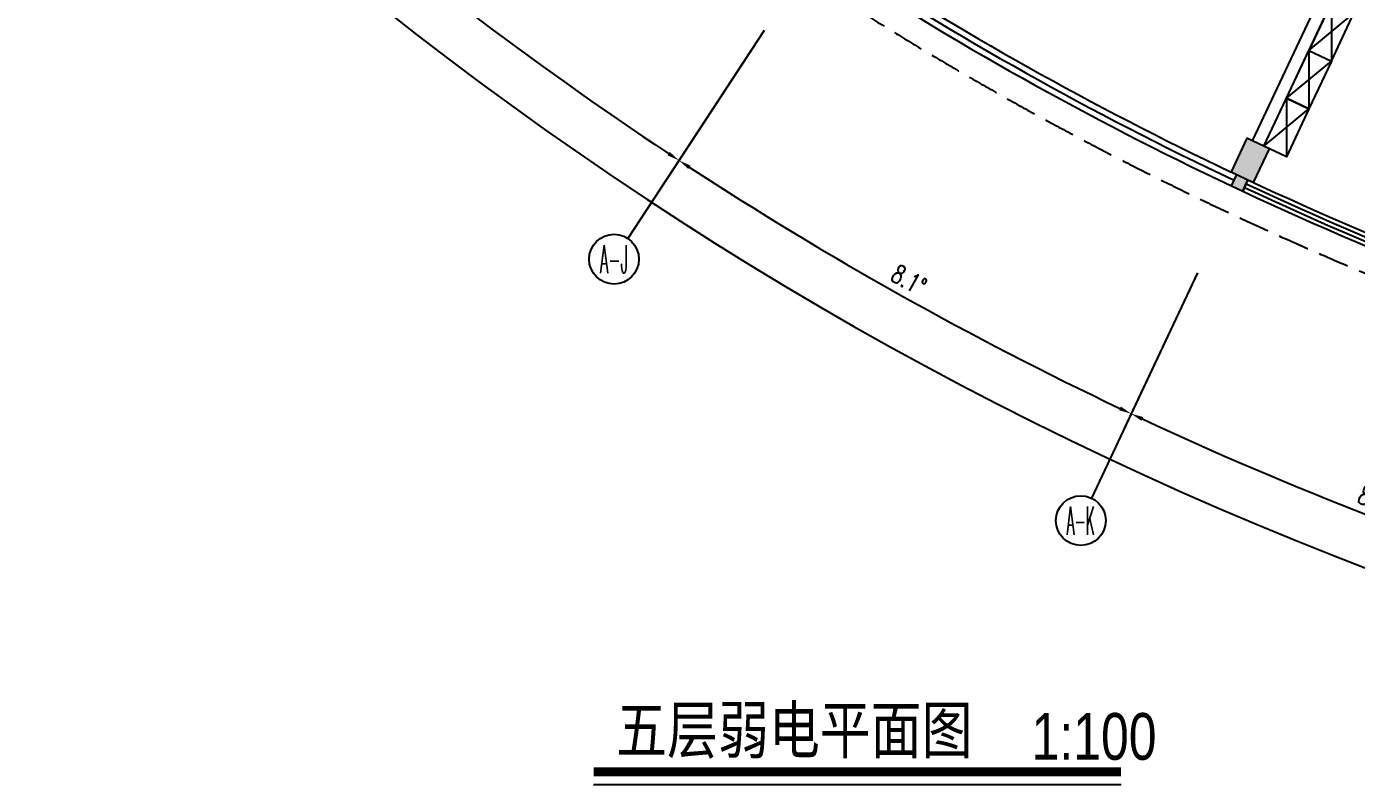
# Model space of a CAD drawing. Extents: x 13680 to 1640314, y -473492 to 65390.
# Drawn here: x 1478739 to 1500121, y -446827 to -434645 of the extents above; entities that cross this region are included whole.
import ezdxf
from ezdxf.enums import TextEntityAlignment as Align

# ---------------------------------------------------------------- set-up
doc = ezdxf.new("R2010")
doc.units = 0
doc.header["$LTSCALE"] = 1000
doc.header["$MEASUREMENT"] = 0
doc.linetypes.add('DASH', pattern=[0.35, 0.25, -0.1])
for name, color, linetype in [('AXIS', 1, 'Continuous'), ('AXIS_TEXT', 7, 'Continuous'), ('COLUMN', 255, 'Continuous'), ('LINE', 123, 'Continuous'), ('PUB_HATCH', 8, 'Continuous'), ('STAIR', 2, 'Continuous'), ('WALL', 255, 'Continuous'), ('WINDOW', 2, 'Continuous'), ('装修家具', 8, 'Continuous')]:
    doc.layers.add(name, color=color, linetype=linetype)
doc.styles.add('-黑体', font='simhei.ttf', dxfattribs={"width": 0.8})
doc.styles.add('_HZTXT', font='txt.shx', dxfattribs={"width": 0.8, "bigfont": 'HZTXT.shx'})
doc.styles.add('_TCH_AXIS', font='COMPLEX', dxfattribs={"bigfont": 'GBCBIG'})
doc.styles.add('_TCH_DIM_T3', font='SIMPLEX', dxfattribs={"width": 0.705882, "bigfont": 'GBCBIG'})
doc.styles.get("Standard").update_dxf_attribs({"font": 'haiwenrs.shx', "bigfont": 'hztxt.shx'})
doc.linetypes.add('FENCELINE1', pattern='A,0.25,-0.1,[133,ltypeshp.shx,S=0.1,R=0,X=-0.1,Y=0],-0.1,1', length=1.45)
doc.dimstyles.new('_TCH_ARROW&&100', dxfattribs={"dimtxt": 297.5, "dimasz": 200, "dimexe": 250, "dimexo": 300, "dimgap": 126.25, "dimtad": 1, "dimdec": 0, "dimzin": 0, "dimdsep": 46, "dimtxsty": '_TCH_DIM_T3', "dimcen": 0.09, "dimclrt": 7, "dimazin": 2, "dimtfac": 1, "dimtdec": 0, "dimtix": 1, "dimtmove": 2, "dimatfit": 3, "dimfxl": 1, "dimtolj": 1, "dimtzin": 0, "dimarcsym": 0})

# ---------------------------------------------------------------- blocks, each defined once
blk = doc.blocks.new('*D383')
at = {"layer": 'AXIS', "color": 0, "lineweight": -2, "transparency": 16777216}
for p, q in [((1598402, -446252), (1596782, -448089)), ((1604780, -451119), (1603435, -453167))]:
    blk.add_line(p, q, dxfattribs=at)
blk.add_arc((1635964, -403645), 59000, 228.79422, 236.50578, dxfattribs=at)
at = {"layer": 'AXIS', "color": 0, "transparency": 16777216}
for points in [[(1597075, -448059), (1597119, -448009), (1596947, -447902)], [(1603423, -452820), (1603387, -452876), (1603572, -452958)]]:
    blk.add_solid(points, dxfattribs=at)
at = {"layer": 'Defpoints', "color": 0, "transparency": 16777216}
for p in [(1635964, -403645), (1598600, -446027), (1599075, -449691), (1604945, -450868)]:
    blk.add_point(p, dxfattribs=at)
at = {"layer": 'AXIS', "color": 7, "transparency": 16777216, "insert": (1600337, -450328), "char_height": 297.5, "attachment_point": 5, "rotation": 322.65, "style": '_TCH_DIM_T3'}
blk.add_mtext('\\A1;8.1°', dxfattribs=at)
blk = doc.blocks.new('*D384')
at = {"layer": 'AXIS', "color": 0, "lineweight": -2, "transparency": 16777216}
for p, q in [((1604780, -451119), (1603435, -453167)), ((1611780, -455039), (1610737, -457256))]:
    blk.add_line(p, q, dxfattribs=at)
blk.add_arc((1635964, -403645), 59000, 236.89422, 244.60578, dxfattribs=at)
at = {"layer": 'AXIS', "color": 0, "transparency": 16777216}
for points in [[(1603721, -453095), (1603758, -453040), (1603572, -452958)], [(1610677, -456915), (1610648, -456975), (1610843, -457030)]]:
    blk.add_solid(points, dxfattribs=at)
at = {"layer": 'Defpoints', "color": 0, "transparency": 16777216}
for p in [(1635964, -403645), (1604945, -450868), (1605931, -454429), (1611908, -454768)]:
    blk.add_point(p, dxfattribs=at)
at = {"layer": 'AXIS', "color": 7, "transparency": 16777216, "insert": (1607270, -454883), "char_height": 297.5, "attachment_point": 5, "rotation": 330.75, "style": '_TCH_DIM_T3'}
blk.add_mtext('\\A1;8.1°', dxfattribs=at)
blk = doc.blocks.new('*D385')
at = {"layer": 'AXIS', "color": 0, "lineweight": -2, "transparency": 16777216}
for p, q in [((1611780, -455039), (1610737, -457256)), ((1619263, -457934), (1618543, -460276))]:
    blk.add_line(p, q, dxfattribs=at)
blk.add_arc((1635964, -403645), 59000, 244.99422, 252.70578, dxfattribs=at)
at = {"layer": 'AXIS', "color": 0, "transparency": 16777216}
for points in [[(1611010, -457145), (1611039, -457085), (1610843, -457030)], [(1618435, -459946), (1618415, -460010), (1618616, -460037)]]:
    blk.add_solid(points, dxfattribs=at)
at = {"layer": 'Defpoints', "color": 0, "transparency": 16777216}
for p in [(1635964, -403645), (1611908, -454768), (1619351, -457648), (1613386, -458154)]:
    blk.add_point(p, dxfattribs=at)
at = {"layer": 'AXIS', "color": 7, "transparency": 16777216, "insert": (1614776, -458415), "char_height": 297.5, "attachment_point": 5, "rotation": 338.85, "style": '_TCH_DIM_T3'}
blk.add_mtext('\\A1;8.1°', dxfattribs=at)
blk = doc.blocks.new('*D388')
at = {"layer": 'AXIS', "color": 0, "lineweight": -2, "transparency": 16777216}
for p, q in [((1579164, -403645), (1575914, -403645)), ((1627079, -459746), (1626570, -462956))]:
    blk.add_line(p, q, dxfattribs=at)
blk.add_arc((1635964, -403645), 59800, 180.19165, 260.80826, dxfattribs=at)
at = {"layer": 'AXIS', "color": 0, "transparency": 16777216}
for points in [[(1576131, -403845), (1576198, -403845), (1576164, -403645)], [(1626417, -462645), (1626407, -462710), (1626610, -462709)]]:
    blk.add_solid(points, dxfattribs=at)
at = {"layer": 'Defpoints', "color": 0, "transparency": 16777216}
for p in [(1579464, -403645), (1635964, -403645), (1582682, -430794), (1627126, -459450)]:
    blk.add_point(p, dxfattribs=at)
at = {"layer": 'AXIS', "color": 7, "transparency": 16777216, "insert": (1590701, -442304), "char_height": 297.5, "attachment_point": 5, "rotation": 310.5, "style": '_TCH_DIM_T3'}
blk.add_mtext('\\A1;81°', dxfattribs=at)
blk = doc.blocks.new('A$C44F7551D')
at = {"layer": '装修家具', "color": 8}
for p, q in [((0, 400), (850, 0)), ((850, 400), (0, 0))]:
    blk.add_line(p, q, dxfattribs=at)
blk.add_lwpolyline([(0, 400), (0, 0), (850, 0), (850, 400)], close=True, dxfattribs=at)
blk = doc.blocks.new('_FZHK')
blk.add_lwpolyline([(-0.5, -0.5), (0.5, -0.5), (0.5, 0.5), (-0.5, 0.5)], close=True)
blk = doc.blocks.new('5FX')
at = {"layer": 'PUB_HATCH', "linetype": 'ByBlock'}
blk.add_hatch(color=256, dxfattribs=at).paths.add_polyline_path([(1613068.2, -452772.1), (1612706.2, -452601.8), (1612450.8, -453144.7), (1612541.2, -453187.3), (1612456.1, -453368.2), (1612637, -453453.4), (1612722.2, -453272.4), (1612722.2, -453272.3, 0.0004562), (1612812.8, -453314.7)])
at = {"layer": 'AXIS'}
for p, q in [((1604944.6, -450868.4), (1602748.5, -454211.7)), ((1604944.6, -450868.4), (1602748.5, -454211.7)), ((1611907.9, -454768), (1610204.8, -458387.4))]:
    blk.add_line(p, q, dxfattribs=at)
for centre in [(1602528.9, -454546), (1610034.5, -458749.3)]:
    blk.add_circle(centre, 400, dxfattribs=at)
at = {"layer": 'LINE', "linetype": 'DASH', "ltscale": 2}
blk.add_arc((1635964.4, -403645.3), 55400, 179.17262, 261.82632, dxfattribs=at)
at = {"layer": 'LINE', "linetype": 'ByBlock', "ltscale": 2}
blk.add_arc((1635966.1, -403647.3), 54800, 236.90654, 244.58845, dxfattribs=at)
at = {"layer": 'STAIR'}
blk.add_line((1612722.2, -453272.4), (1612637.4, -453453.5), dxfattribs=at)
at = {"layer": 'WALL'}
for p, q in [((1612796.7, -452644.4), (1613818.2, -450473.6)), ((1612977.7, -452729.5), (1613999.5, -450557.9)), ((1612456.1, -453368.2), (1612541.2, -453187.3)), ((1612637, -453453.4), (1612722.2, -453272.4)), ((1612456.1, -453368.2), (1612637, -453453.4))]:
    blk.add_line(p, q, dxfattribs=at)
at = {"layer": 'WINDOW', "linetype": 'FENCELINE1', "ltscale": 0.5}
blk.add_arc((1635947.6, -403680.8), 54860.8, 236.79877, 244.69568, dxfattribs=at)
at = {"layer": 'WINDOW'}
for centre, radius, start, end in [((1635943.3, -403677.5), 54961.6, 236.8042, 244.70136), ((1635964.4, -403645.3), 54800, 244.90455, 261.20802), ((1635964.4, -403645.3), 55000, 244.90455, 261.41561), ((1635964.4, -403645.3), 54933, 244.90455, 261.34624), ((1635964.4, -403645.3), 54867, 244.90455, 261.27773)]:
    blk.add_arc(centre, radius, start, end, dxfattribs=at)
at = {"layer": 'COLUMN', "xscale": 400.0000000000268, "yscale": 599.9999999999907, "zscale": 599.9999999999907, "rotation": 334.7999999422598}
blk.add_blockref('_FZHK', (1612759.5, -452958.4), dxfattribs=at)
at = {"layer": '装修家具', "color": 8, "rotation": 64.79999994227667}
blk.add_blockref('A$C44F7551D', (1614063.4, -451361.6), dxfattribs=at)
at = {"layer": '装修家具', "color": 8, "xscale": -1, "rotation": 64.80007571363238}
for p in [(1614063.4, -451361.6), (1613701.5, -452130.7)]:
    blk.add_blockref('A$C44F7551D', p, dxfattribs=at)
at = {"layer": 'AXIS_TEXT', "style": '_TCH_AXIS'}
for s, width, p, p2 in [('A-J', 0.362069, (1602302.7, -454772.3), (1602755.2, -454772.3)), ('A-K', 0.318182, (1609808.2, -458975.6), (1610260.7, -458975.6))]:
    blk.add_text(s, height=452.55, dxfattribs=dict(at, width=width)).set_placement(p, p2, align=Align.FIT)
at = {"layer": 'WALL', "color": 2, "style": '_HZTXT', "width": 0.8, "flags": 8}
blk.add_attdef('北', text='', height=500, rotation=8, dxfattribs=at).set_placement((1578097.3, -399276.5), align=Align.MIDDLE)
at = {"layer": 'AXIS'}
for base, p1, p2, picture, middle in [((1582682.2, -430793.9), (1579464.4, -403645.3), (1627125.8, -459449.7), '*D388', (1590701.2, -442303.7)), ((1599075.1, -449690.7), (1598600.3, -446026.6), (1604944.6, -450868.4), '*D383', (1600337, -450328.4)), ((1605931, -454429.1), (1604944.6, -450868.4), (1611907.9, -454768), '*D384', (1607270.1, -454882.6)), ((1613386.1, -458154.2), (1611907.9, -454768), (1619351.1, -457647.6), '*D385', (1614775.8, -458414.5))]:
    dim = blk.add_angular_dim_3p(base=base, center=(1635964.4, -403645.3), p1=p1, p2=p2, dimstyle='_TCH_ARROW&&100', dxfattribs=at)
    dim.commit()
    dim.dimension.update_dxf_attribs({"geometry": picture, "text_midpoint": middle})

msp = doc.modelspace()

# ---------------------------------------------------------------- linework, layer by layer
at = {"color": 0, "const_width": 140}
msp.add_lwpolyline([(1487855.964, -446625.754), (1496337.884, -446625.754)], dxfattribs=at)
at = {"color": 0}
msp.add_lwpolyline([(1487855.964, -446827.485), (1496337.884, -446827.485)], dxfattribs=at)

# ---------------------------------------------------------------- block references
msp.add_blockref('5FX', (-114344.346, 16162.546))

# ---------------------------------------------------------------- texts
at = {"color": 0, "style": '-黑体', "width": 0.8}
msp.add_text('五层弱电平面图', height=750, dxfattribs=at).set_placement((1488219.591, -446325.754))
at = {"color": 0, "width": 0.8}
msp.add_text('1:100', height=750, dxfattribs=at).set_placement((1494899.625, -446431.079))

doc.saveas('drawing.dxf')
